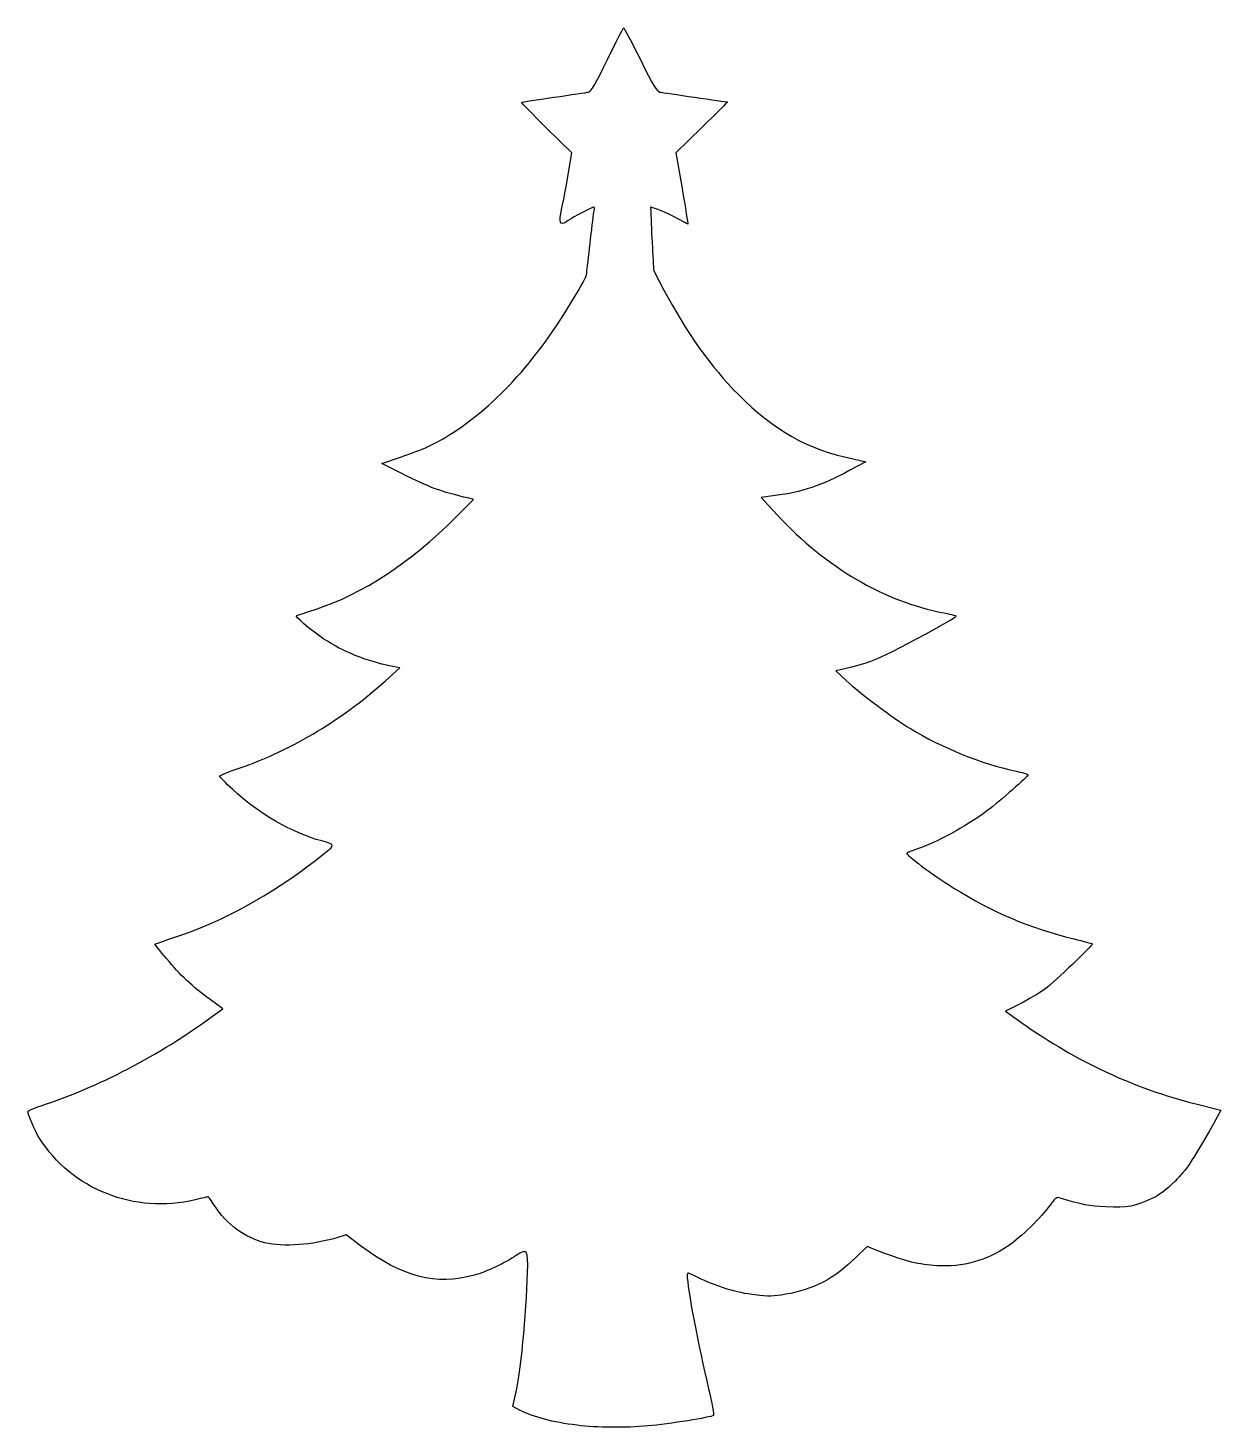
# Model space of a CAD drawing. Extents: x 9 to 601, y 89 to 784.
import ezdxf

# ---------------------------------------------------------------- set-up
doc = ezdxf.new("R2010")
doc.units = 0
doc.layers.add('christmas-917749', color=7, linetype='CONTINUOUS')

msp = doc.modelspace()

# ---------------------------------------------------------------- linework, layer by layer
at = {"layer": 'christmas-917749', "color": 1}
for p, q in [((278.7104, 721.9756), (266.1289, 734.3267)), ((343.3311, 734.6812), (330.3877, 722.085)), ((275.8867, 705.2622), (278.7104, 721.9756)), ((330.3877, 722.085), (333.417, 704.3828)), ((319.3594, 663.4854), (324.3965, 653.9468)), ((184.4458, 567.9375), (193.7979, 571.105)), ((418.2461, 570.1543), (424.6025, 568.7778)), ((194.3784, 562.9507), (184.4458, 567.9375)), ((424.6025, 568.7778), (416.3789, 564.354)), ((221.0757, 541.1348), (230.022, 550.0996)), ((230.022, 550.0996), (227.8081, 550.6255)), ((379.5439, 551.9404), (372.6406, 551.0708)), ((372.6406, 551.0708), (378.3975, 544.729)), ((188.1865, 461.7412), (193.4214, 466.5308)), ((193.4214, 466.5308), (188.9312, 467.4072)), ((411.8857, 465.5654), (409.6396, 465.0762)), ((409.6396, 465.0762), (414.8779, 460.188)), ((105.5635, 297.4219), (99.3677, 301.9414)), ((501.2012, 299.9072), (493.7705, 296.1885)), ((100.4893, 293.6855), (105.5635, 297.4219)), ((493.7705, 296.1885), (501.9902, 290.3936)), ((588.2334, 250.1982), (600.7383, 247.0342)), ((600.7383, 247.0342), (596.9385, 240.3525)), ((166.7788, 185.249), (162.147, 183.835)), ((173.9136, 179.8613), (166.7788, 185.249)), ((425.2119, 179.4443), (419.6709, 174.001)), ((433.0156, 176.3975), (425.2119, 179.4443)), ((249.4023, 100.0225), (250.7134, 105.1865)), ((252.8354, 98.3047), (249.4023, 100.0225)), ((281.3301, 90.7832), (281.3301, 90.7832))]:
    msp.add_line(p, q, dxfattribs=at)
for points in [[(296.3848, 768.2314), (300.6045, 776.8706), (304.25, 783.9399), (304.4907, 783.9399)], [(304.4907, 783.9399), (304.7324, 783.9399), (308.4434, 776.8823), (312.7432, 768.2539)], [(287.0762, 752.1685), (288.3555, 752.4424), (290.3828, 755.9458), (296.3848, 768.2314)], [(312.7432, 768.2539), (319.3848, 754.916), (320.8428, 752.5054), (322.4531, 752.1646)], [(269.8193, 749.5713), (278.415, 750.8052), (286.1816, 751.9751), (287.0762, 752.1685)], [(322.4531, 752.1646), (324.2109, 751.7959), (355.1455, 747.2808), (355.9268, 747.2808)], [(266.1289, 734.3267), (259.2104, 741.1216), (253.6934, 746.8271), (253.873, 747.0029)], [(253.873, 747.0029), (254.0483, 747.1816), (261.2271, 748.3369), (269.8193, 749.5713)], [(355.9268, 747.2808), (356.1162, 747.2808), (350.4512, 741.6108), (343.3311, 734.6812)], [(273.0811, 687.6104), (272.38913, 689.96078), (274.334, 696.0713), (275.8867, 705.2622)], [(333.417, 704.3828), (335.0791, 694.647), (336.3867, 686.6792), (336.3203, 686.6792)], [(289.9663, 694.0586), (290.3496, 695.6919), (289.7104, 695.4717), (281.7397, 691.2495)], [(328.1699, 690.8721), (323.7568, 693.1777), (318.08949, 695.23648), (317.84529, 694.99138)], [(317.84529, 694.99138), (318.04093, 686.15692), (319.06046, 667.34153), (319.3594, 663.4854)], [(281.7397, 691.2495), (276.6904, 688.5747), (273.82691, 685.59428), (273.0811, 687.6104)], [(286.2295, 663.354), (287.04502, 669.6452), (289.03854, 689.63681), (289.9663, 694.0586)], [(336.3203, 686.6792), (336.2559, 686.6792), (332.5869, 688.5684), (328.1699, 690.8721)], [(282.0313, 653.7749), (286.1304, 660.9204), (285.9268, 660.64568), (286.2295, 663.354)], [(217.707, 581.8745), (241.5, 596.6289), (263.1221, 620.8027), (282.0313, 653.7749)], [(324.3965, 653.9468), (335.4365, 633.0366), (347.835, 615.6436), (361.3594, 602.0903)], [(361.3594, 602.0903), (379.4238, 583.9849), (395.1406, 575.1631), (418.2461, 570.1543)], [(193.7979, 571.105), (205.3633, 575.0176), (210.0796, 577.1396), (217.707, 581.8745)], [(227.8081, 550.6255), (213.0791, 554.1289), (208.8262, 555.6958), (194.3784, 562.9507)], [(416.3789, 564.354), (402.4756, 556.876), (392.8125, 553.6172), (379.5439, 551.9404)], [(378.3975, 544.729), (402.665, 517.9995), (430.9766, 500.6392), (460.5166, 494.3818)], [(151.5229, 495.5142), (175.1191, 503.2437), (198.6816, 518.7007), (221.0757, 541.1348)], [(142.2778, 492.478), (142.8359, 492.6646), (146.9976, 494.0308), (151.5229, 495.5142)], [(460.5166, 494.3818), (464.6299, 493.5078), (468.4873, 492.6357), (469.0898, 492.4385)], [(155.7974, 480.8291), (148.521, 485.7676), (141.1626, 492.1094), (142.2778, 492.478)], [(465.7217, 489.6143), (431.6533, 470.731), (427.8896, 469.0508), (411.8857, 465.5654)], [(469.0898, 492.4385), (469.7588, 492.2222), (468.4512, 491.1265), (465.7217, 489.6143)], [(188.9312, 467.4072), (177.3765, 469.6567), (164.6597, 474.8081), (155.7974, 480.8291)], [(114.3057, 416.9346), (139.8188, 425.6333), (166.2124, 441.6411), (188.1865, 461.7412)], [(414.8779, 460.188), (421.7021, 453.8174), (437.6885, 441.8423), (446.6748, 436.3701)], [(446.6748, 436.3701), (462.2324, 426.8975), (482.5186, 418.6846), (498.4834, 415.3896)], [(104.0186, 412.832), (104.0186, 413.1611), (108.6465, 415.0059), (114.3057, 416.9346)], [(110.5649, 406.0957), (106.9624, 409.4751), (104.0186, 412.5068), (104.0186, 412.832)], [(505.0303, 413.5039), (505.0303, 412.6128), (491.1875, 400.4009), (484.835, 395.6914)], [(498.4834, 415.3896), (502.0859, 414.6475), (505.0303, 413.8008), (505.0303, 413.5039)], [(154.7017, 380.6221), (140.1143, 384.5752), (122.9307, 394.4971), (110.5649, 406.0957)], [(484.835, 395.6914), (473.6895, 387.4287), (460.2754, 380.1221), (449.667, 376.5313)], [(151.5708, 371.0068), (162.1758, 379.1934), (161.9971, 378.6465), (154.7017, 380.6221)], [(449.667, 376.5313), (447.4053, 375.7676), (445.2578, 374.8975), (444.8984, 374.5986)], [(82.3984, 333.0479), (106.2173, 341.085), (128.9834, 353.5781), (151.5708, 371.0068)], [(444.8984, 374.5986), (444.1064, 373.9443), (457.6484, 363.8613), (467.9609, 357.4248)], [(467.9609, 357.4248), (487.6885, 345.1104), (505.9834, 337.3545), (527.7236, 332.0791)], [(77.6899, 322.2637), (74.479, 326.1396), (71.9326, 329.3799), (72.0342, 329.4639)], [(72.0342, 329.4639), (72.1372, 329.5488), (76.7983, 331.1592), (82.3984, 333.0479)], [(536.8887, 329.6211), (537.4258, 329.0801), (518.3486, 310.8477), (513.3809, 307.1543)], [(527.7236, 332.0791), (532.5928, 330.9004), (536.7178, 329.793), (536.8887, 329.6211)], [(99.3677, 301.9414), (90.6289, 308.3125), (84.4448, 314.1133), (77.6899, 322.2637)], [(513.3809, 307.1543), (510.7695, 305.2148), (505.2891, 301.9521), (501.2012, 299.9072)], [(15.5464, 249.3037), (43.3359, 258.2354), (74.3877, 274.459), (100.4893, 293.6855)], [(501.9902, 290.3936), (529.4189, 271.0654), (557.54, 257.957), (588.2334, 250.1982)], [(9, 246.374), (9, 246.8262), (11.9438, 248.1455), (15.5464, 249.3037)], [(14.5962, 233.292), (12.4883, 236.6523), (9, 244.8066), (9, 246.374)], [(596.9385, 240.3525), (585.8037, 220.7607), (583.8867, 217.8896), (577.9756, 211.9502)], [(91.9077, 202.6055), (61.9668, 195.3506), (30.5864, 207.8037), (14.5962, 233.292)], [(577.9756, 211.9502), (573.4492, 207.4023), (570.625, 205.2754), (566.3809, 203.2334)], [(98.4287, 204.1143), (98.2646, 204.1143), (95.3276, 203.4346), (91.9077, 202.6055)], [(101.4829, 199.8145), (99.9702, 202.1777), (98.5972, 204.1143), (98.4287, 204.1143)], [(519.9932, 203.7559), (519.2813, 203.9717), (517.8047, 202.5938), (515.9268, 199.9561)], [(543.6543, 199.0947), (535.2041, 199.4746), (532.293, 200.0488), (519.9932, 203.7559)], [(566.3809, 203.2334), (558.3115, 199.3428), (554.292, 198.6123), (543.6543, 199.0947)], [(126.5322, 181.3262), (116.7632, 183.627), (107.4341, 190.5166), (101.4829, 199.8145)], [(515.9268, 199.9561), (511.4854, 193.7246), (501.5117, 184.0039), (495.2578, 179.8096)], [(162.147, 183.835), (150.0034, 180.1348), (135.8218, 179.1338), (126.5322, 181.3262)], [(230.3687, 165.2197), (211.4058, 159.9043), (194.5459, 164.2773), (173.9136, 179.8613)], [(251.1987, 175.0488), (245.8286, 171.3564), (236.4111, 166.9102), (230.3687, 165.2197)], [(256.792, 166.6113), (257.0659, 177.9326), (256.5396, 178.7256), (251.1987, 175.0488)], [(419.6709, 174.001), (409.0801, 163.5938), (398.501, 158.0518), (384.8125, 155.7393)], [(459.7744, 169.9229), (451.0693, 170.4063), (443.8984, 172.1416), (433.0156, 176.3975)], [(495.2578, 179.8096), (484.0459, 172.2949), (472.8975, 169.1865), (459.7744, 169.9229)], [(341.252, 164.0537), (335.9961, 166.7021), (335.9482, 166.709), (335.9482, 165.0078)], [(250.7134, 105.1865), (253.2231, 115.0762), (256.3032, 146.1865), (256.792, 166.6113)], [(335.9482, 165.0078), (335.9482, 159.5391), (341.6436, 129.3896), (346.5605, 108.8408)], [(369.6338, 155.4102), (360.8369, 156.4219), (349.625, 159.8379), (341.252, 164.0537)], [(384.8125, 155.7393), (378.5332, 154.6797), (376.4023, 154.6318), (369.6338, 155.4102)], [(346.5605, 108.8408), (348.2266, 101.877), (349.2852, 95.9629), (348.9316, 95.6162)], [(281.3301, 90.7832), (269.1904, 92.2881), (260.0249, 94.7061), (252.8354, 98.3047)], [(316.4951, 90.4209), (305.2871, 89.417), (291.1572, 89.5625), (281.3301, 90.7832)], [(348.9316, 95.6162), (348.0322, 94.7432), (326.8076, 91.3418), (316.4951, 90.4209)]]:
    msp.add_open_spline(points, degree=3, dxfattribs=at)

doc.saveas('drawing.dxf')
